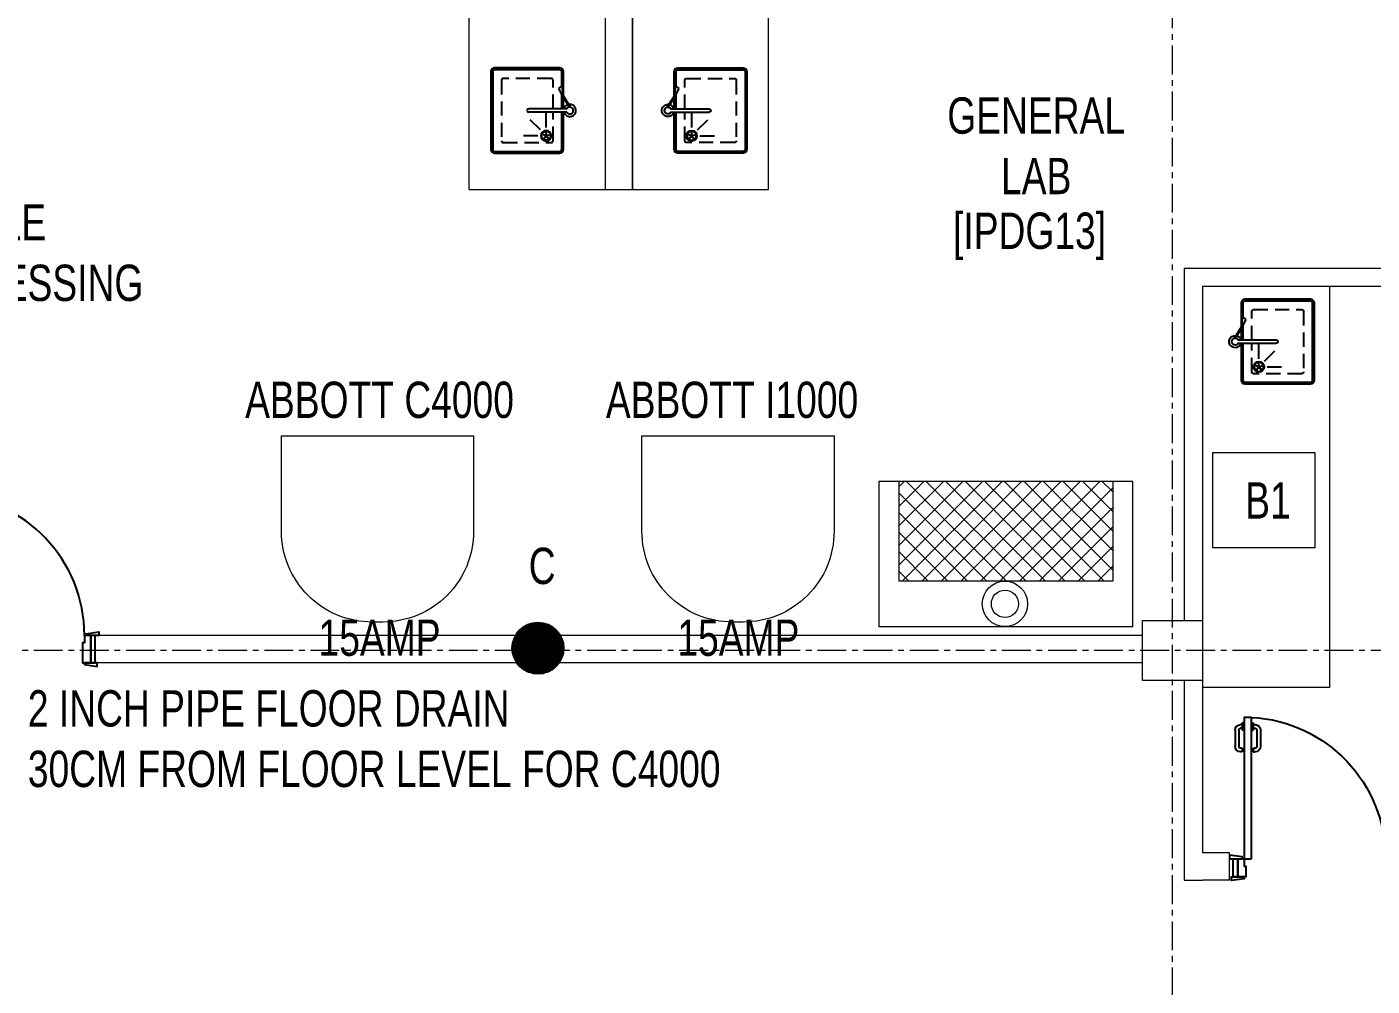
# Model space of a CAD drawing. Header units: millimetres. Extents: x 26027 to 581921, y 7230 to 233891.
# Drawn here: x 561437 to 568849, y 133296 to 138581 of the extents above; entities that cross this region are included whole.
import ezdxf

# ---------------------------------------------------------------- set-up
doc = ezdxf.new("R2010")
doc.units = ezdxf.units.MM
doc.header["$LTSCALE"] = 5
for name, pattern in [('CENTER', [50.8, 31.75, -6.35, 6.35, -6.35]), ('HIDDEN', [9.525, 6.35, -3.175]), ('HIDDEN4', [0.09375, 0.0625, -0.03125])]:
    doc.linetypes.add(name, pattern=pattern)
for name, color, linetype, lineweight in [('72_EGR_BASE_TEXT', 7, 'Continuous', 5), ('Medical Equipment and Furniture', 163, 'Continuous', 0), ('Structure', 20, 'Continuous', 5), ('Walls', 32, 'Continuous', 5)]:
    doc.layers.add(name, color=color, linetype=linetype, lineweight=lineweight)
for name, color, linetype in [('axes', 9, 'Continuous'), ('BMED-SANITARY', 254, 'Continuous'), ('GE-ARCHITECTURAL_ELEMENTS', 8, 'Continuous'), ('GE-FURNITURE', 8, 'Continuous')]:
    doc.layers.add(name, color=color, linetype=linetype)
doc.layers.add('Wooden Joinery', color=7, linetype='Continuous', lineweight=5, true_color=0xffdcd1)
doc.styles.add('X3G_ENTITY_2587EA', font='swisscl.ttf', dxfattribs={"height": 200})

# ---------------------------------------------------------------- blocks, each defined once
blk = doc.blocks.new('A$C72370EFE')
at = {"layer": 'GE-ARCHITECTURAL_ELEMENTS'}
for p, q in [((-0.05, -0.07), (-0.05, -0.16)), ((-0.03, -0.07), (-0.03, -0.16)), ((-0.01, -0.04), (-0.02, -0.04)), ((-0.01, -0.06), (-0.02, -0.06)), ((-0.01, -0.03), (-0.01, -0.07)), ((0, -0.03), (-0.01, -0.03)), ((0, -0.07), (-0.01, -0.07)), ((0.04, -0.03), (0.05, -0.03)), ((0.04, -0.07), (0.05, -0.07)), ((0.05, -0.03), (0.05, -0.07)), ((0.05, -0.04), (0.06, -0.04)), ((0.05, -0.06), (0.06, -0.06)), ((0.07, -0.07), (0.07, -0.16)), ((0.09, -0.07), (0.09, -0.16)), ((-0.01, -0.17), (-0.02, -0.17)), ((-0.01, -0.19), (-0.02, -0.19)), ((-0.01, -0.17), (-0.01, -0.19)), ((0.05, -0.17), (0.06, -0.17)), ((0.05, -0.17), (0.05, -0.19)), ((0.05, -0.19), (0.06, -0.19))]:
    blk.add_line(p, q, dxfattribs=at)
for centre, radius, start, end in [((-0.02, -0.07), 0.03, 90, 180), ((-0.02, -0.07), 0.01, 90, 180), ((0.06, -0.07), 0.03, 0, 90), ((0.06, -0.07), 0.01, 0, 90), ((-0.02, -0.16), 0.03, 180, 270), ((-0.02, -0.16), 0.01, 180, 270), ((0.06, -0.16), 0.01, 270, 0), ((0.06, -0.16), 0.03, 270, 0)]:
    blk.add_arc(centre, radius, start, end, dxfattribs=at)
blk = doc.blocks.new('DR1')
at = {"layer": 'GE-FURNITURE', "elevation": 0}
for points in [[(1743402.9, 41721.9), (1743392.9, 41721.9), (1743382.9, 41791.9), (1743402.9, 41791.9)], [(1743552.9, 41731.9), (1743562.9, 41731.9), (1743572.9, 41801.9), (1743552.9, 41801.9)], [(1743552.9, 41681.9), (1744331.9, 41681.9), (1744331.9, 41721.9), (1743552.9, 41721.9)], [(1743402.9, 40941.9), (1743392.9, 40941.9), (1743382.9, 40871.9), (1743402.9, 40871.9)], [(1743552.9, 40931.9), (1743562.9, 40931.9), (1743572.9, 40861.9), (1743552.9, 40861.9)]]:
    blk.add_lwpolyline(points, close=True, dxfattribs=at)
for points in [[(1743552.9, 41756.9), (1743402.9, 41756.9), (1743402.9, 41781.9), (1743552.9, 41781.9), (1743552.9, 41756.9)], [(1743552.9, 41756.9), (1743552.9, 41721.9), (1743512.9, 41721.9), (1743512.9, 41711.9), (1743402.9, 41711.9), (1743402.9, 41756.9), (1743552.9, 41756.9)], [(1743552.9, 40906.9), (1743552.9, 40941.9), (1743512.9, 40941.9), (1743512.9, 40951.9), (1743402.9, 40951.9), (1743402.9, 40906.9), (1743552.9, 40906.9)], [(1743552.9, 40906.9), (1743402.9, 40906.9), (1743402.9, 40881.9), (1743552.9, 40881.9), (1743552.9, 40906.9)]]:
    blk.add_lwpolyline(points, dxfattribs=at)
at = {"layer": 'GE-FURNITURE'}
blk.add_arc((1743552.9, 41721.9, 0), 780, 270, 357.0603, dxfattribs=at)
at = {"layer": 'GE-FURNITURE', "xscale": -999.9999999998856, "yscale": 999.9999999998856, "zscale": 999.9999999998854, "rotation": 270}
blk.add_blockref('A$C72370EFE', (1744331.9, 41681.9, 0), dxfattribs=at)
blk = doc.blocks.new('BMED-S-S DROP-IN SINK 45-38')
at = {"layer": 'BMED-SANITARY', "color": 8}
for p, q in [((-18.3, 4.2), (-81.8, -35.6)), ((-235, -54.7), (-235, -414.7)), ((-225, -54.7), (-225, -414.7)), ((-80.4, -34.7), (-215, -34.7)), ((-135.3, -44.7), (-215, -44.7)), ((-81.8, -35.6), (-136.9, -42.7)), ((-122.2, -61.3), (-136.9, -42.7)), ((-79.3, -39.6), (-122.2, -61.3)), ((-18.7, -1.6), (-79.3, -39.6)), ((-9.4, -16.2), (-9.4, -226.2)), ((9.4, -16.2), (9.4, -226.2)), ((215, -34.7), (9.4, -34.7)), ((215, -44.7), (9.4, -44.7)), ((225, -414.7), (225, -54.7)), ((235, -414.7), (235, -54.7)), ((94, -130.7), (14, -130.7)), ((107.2, -162.5), (50.6, -219.1)), ((139, -175.7), (139, -255.7)), ((-215, -424.7), (215, -424.7)), ((-215, -434.7), (215, -434.7))]:
    blk.add_line(p, q, dxfattribs=at)
at = {"layer": 'BMED-SANITARY', "color": 8, "linetype": 'HIDDEN4', "ltscale": 250}
for p, q in [((-177, -102.7), (-177, -366.7)), ((-9.4, -92.7), (-167, -92.7)), ((167, -92.7), (9.4, -92.7)), ((177, -366.7), (177, -102.7)), ((-167, -376.7), (167, -376.7))]:
    blk.add_line(p, q, dxfattribs=at)
at = {"layer": 'BMED-SANITARY', "color": 8}
for points in [[(-9.4, -44.7), (-89.5, -44.7)], [(-9.4, -34.7), (-71.6, -34.7)], [(134, -130.7), (110, -130.7)], [(137.5, -126), (130, -103.1)], [(137.5, -135.5), (130, -158.3)], [(143, -127.8), (162.5, -113.7)], [(143, -133.7), (162.5, -147.8)]]:
    blk.add_lwpolyline(points, dxfattribs=at)
for points in [[(139, -159.7, 1), (139, -101.7, 1)], [(139, -135.7, 1), (139, -125.7, 1)]]:
    blk.add_lwpolyline(points, format="xyb", close=True, dxfattribs=at)
for radius in [26, 25]:
    blk.add_circle((139, -130.7), radius, dxfattribs=at)
for centre, radius, start, end in [((0, 0), 33.7, 286.12448, 188.93571), ((0, 0), 18.8, 299.99685, 239.99685), ((-215, -54.7), 20, 90, 180), ((-215, -54.7), 10, 90, 180), ((0, 0), 33.7, 197.35559, 253.86923), ((215, -54.7), 20, 0, 90), ((215, -54.7), 10, 0, 90), ((0, -226.2), 9.38, 179.99685, 359.99685), ((-215, -414.7), 20, 180, 270), ((-215, -414.7), 10, 180, 270), ((215, -414.7), 10, 270, 0), ((215, -414.7), 20, 270, 0)]:
    blk.add_arc(centre, radius, start, end, dxfattribs=at)
at = {"layer": 'BMED-SANITARY', "color": 8, "linetype": 'HIDDEN4', "ltscale": 250}
for centre, start, end in [((-167, -102.7), 90.00945, 180.00945), ((167, -102.7), 0, 90), ((-167, -366.7), 180, 270), ((167, -366.7), 270, 0)]:
    blk.add_arc(centre, 10, start, end, dxfattribs=at)
blk = doc.blocks.new('LE12268I-P')
at = {"linetype": 'HIDDEN'}
h = blk.add_hatch(dxfattribs=at)
h.set_pattern_fill('_USER', color=8, scale=0.0762, angle=135, style=0, double=1, pattern_type=0)
h.set_pattern_definition([(135, (-1.383935, -2.78072), (-0.0538815, -0.0538815), []), (225, (-1.383935, -2.78072), (0.0538815, -0.0538815), [])])
h.paths.add_polyline_path([(0.1105, -0.8), (1.2885, -0.8), (1.2885, -0.2498), (0.1105, -0.2498)])
blk.add_lwpolyline([(1.4, 0), (0, 0), (0, -0.8), (1.4, -0.8)], close=True)
at = {"color": 0, "linetype": 'ByBlock'}
blk.add_lwpolyline([(0.1105, -0.8), (0.1105, -0.2498), (1.2885, -0.2498), (1.2885, -0.8)], dxfattribs=at)
for radius in [0.125, 0.075]:
    blk.add_circle((0.7051, -0.1249), radius)
blk = doc.blocks.new('A$C41DF7AD3')
at = {"layer": 'GE-ARCHITECTURAL_ELEMENTS', "elevation": 0}
for points in [[(820, 780), (820, 1559), (860, 1559), (860, 780)], [(70, 780), (70, 790), (0, 800), (0, 780)], [(870, 780), (870, 790), (940, 800), (940, 780)], [(80, 680), (80, 670), (10, 660), (10, 680)], [(860, 680), (860, 670), (930, 660), (930, 680)]]:
    blk.add_lwpolyline(points, close=True, dxfattribs=at)
for points in [[(45, 780), (45, 680), (20, 680), (20, 780), (45, 780)], [(45, 780), (80, 780), (80, 740), (90, 740), (90, 680), (45, 680), (45, 780)], [(895, 780), (860, 780), (860, 740), (850, 740), (850, 680), (895, 680), (895, 780)], [(895, 780), (895, 680), (920, 680), (920, 780), (895, 780)]]:
    blk.add_lwpolyline(points, dxfattribs=at)
at = {"layer": 'GE-ARCHITECTURAL_ELEMENTS'}
blk.add_arc((860, 780, 0), 780, 92.9397, 180, dxfattribs=at)
at = {"layer": 'GE-ARCHITECTURAL_ELEMENTS', "xscale": 999.9999999998856, "yscale": 999.9999999998856, "zscale": 999.9999999998856}
blk.add_blockref('A$C72370EFE', (820, 1559, 0), dxfattribs=at)

msp = doc.modelspace()

# ---------------------------------------------------------------- hatches: boundary and pattern name
at = {"layer": 'Medical Equipment and Furniture'}
h = msp.add_hatch(dxfattribs=at)
h.set_pattern_fill('ANGLE', color=256)
h.set_pattern_definition([(0, (564252.463, 135157.844), (0, 6.985), [5.08, -1.905]), (90, (564252.463, 135157.844), (-6.985, 4e-16), [5.08, -1.905])])
h.paths.add_polyline_path([(564377.7, 135227), (564127.2, 135227, 0.126757), (564109.4, 135157.8, 0.022015), (564110, 135145.3), (564394.9, 135145.3, 0.022015), (564395.5, 135157.8, 0.126757)])
h.paths.add_polyline_path([(564127.2, 135227), (564377.7, 135227, 0.590263)])
h.paths.add_polyline_path([(564394.9, 135145.3), (564110, 135145.3, 0.128948), (564134.5, 135077), (564370.4, 135077, 0.128948)])
h.paths.add_polyline_path([(564370.4, 135077), (564134.5, 135077, 0.526848)])

# ---------------------------------------------------------------- linework, layer by layer
at = {"layer": 'axes', "linetype": 'CENTER', "lineweight": 0}
for p, q in [((567748.8, 120285.6, 0), (567748.8, 146390.3, 0)), ((580937.8, 135145.3, 2.4), (448568.3, 135145.3, 2.4))]:
    msp.add_line(p, q, dxfattribs=at)
at = {"layer": 'Medical Equipment and Furniture'}
for p, q in [((563873.8, 137685.3, 0), (564623.8, 137685.3, 0)), ((564623.8, 137685.3, 0), (564773.8, 137685.3, 0)), ((564773.8, 137685.3, 0), (565523.8, 137685.3, 0))]:
    msp.add_line(p, q, dxfattribs=at)
at = {"layer": 'Medical Equipment and Furniture', "lineweight": 0}
msp.add_line((568613.8, 137150.3, 0), (568613.8, 136281.4, 0), dxfattribs=at)
at = {"layer": 'Medical Equipment and Furniture', "elevation": 0}
for points in [[(563873.8, 137685.3), (563873.8, 142385.3), (564623.8, 142385.3), (564623.8, 137685.3)], [(564773.8, 137685.3), (564773.8, 142385.3), (564623.8, 142385.3), (564623.8, 137685.3)], [(565523.8, 137685.3), (565523.8, 142385.3), (564773.8, 142385.3), (564773.8, 137685.3)], [(568613.8, 136281.4), (568613.8, 134941.4), (567913.8, 134941.4)]]:
    msp.add_lwpolyline(points, dxfattribs=at)
for points in [[(562839.5, 136328.7), (563898, 136328.7), (563898, 135801.8, -0.414214), (563398, 135301.8), (563339.5, 135301.8, -0.414214), (562839.5, 135801.8)], [(564825.6, 136328.7), (565884.1, 136328.7), (565884.1, 135801.8, -0.414214), (565384.1, 135301.8), (565325.6, 135301.8, -0.414214), (564825.6, 135801.8)]]:
    msp.add_lwpolyline(points, format="xyb", close=True, dxfattribs=at)
at = {"layer": 'Medical Equipment and Furniture'}
msp.add_lwpolyline([(567970.4, 136236.7), (568534.1, 136236.7), (568534.1, 135711.4), (567970.4, 135711.4)], close=True, dxfattribs=at)
msp.add_circle((564252.5, 135157.8, 0), 143, dxfattribs=at)
at = {"layer": 'Structure', "elevation": 0}
msp.add_lwpolyline([(567583.8, 135310.3), (567913.8, 135310.3), (567913.8, 134980.3), (567583.8, 134980.3)], close=True, dxfattribs=at)
at = {"layer": 'Walls'}
for p, q in [((561813.8, 135227, 0), (561813.8, 135077, 0)), ((567813.8, 133880.3, 0), (567913.8, 133880.3, 550))]:
    msp.add_line(p, q, dxfattribs=at)
at = {"layer": 'Walls', "lineweight": 0}
for p, q in [((568063.6, 134030.3, 0), (567913.8, 134030.3, 0)), ((568063.6, 133880.3, 0), (567913.8, 133880.3, 0))]:
    msp.add_line(p, q, dxfattribs=at)
at = {"layer": 'Walls', "elevation": 0}
for points in [[(571353.8, 137250.3), (567813.8, 137250.3), (567813.8, 135310.3)], [(571353.8, 137150.3), (567913.8, 137150.3), (567913.8, 135310.3)], [(567813.8, 134980.3), (567813.8, 133880.3)], [(567913.8, 134980.3), (567913.8, 134030.3)]]:
    msp.add_lwpolyline(points, dxfattribs=at)
at = {"layer": 'Walls'}
for points in [[(567583.8, 135227, 0), (561813.8, 135227, 0)], [(567583.8, 135077, 0), (561813.8, 135077, 0)], [(568063.6, 133880.3, 0), (568063.6, 134030.3, 0)]]:
    msp.add_polyline3d(points, dxfattribs=at)

# ---------------------------------------------------------------- block references
at = {"layer": 'Medical Equipment and Furniture', "rotation": 270}
msp.add_blockref('BMED-S-S DROP-IN SINK 45-38', (564428.5, 138120.3, 0), dxfattribs=at)
at = {"layer": 'Medical Equipment and Furniture', "xscale": -1, "rotation": 90}
for p in [(564969, 138120.3, 0), (568094, 136846.9)]:
    msp.add_blockref('BMED-S-S DROP-IN SINK 45-38', p, dxfattribs=at)
at = {"layer": 'Medical Equipment and Furniture', "xscale": 1000, "yscale": 1000, "zscale": 1000, "rotation": 180.0000000000006}
msp.add_blockref('LE12268I-P', (567530.9, 135277, 0), dxfattribs=at)
at = {"layer": 'Wooden Joinery', "rotation": 90.00000000000001}
msp.add_blockref('DR1', (602695.7, -1608326, 0), dxfattribs=at)
at = {"layer": 'Wooden Joinery', "xscale": -1}
msp.add_blockref('A$C41DF7AD3', (569003.6, 133217.5, 0), dxfattribs=at)

# ---------------------------------------------------------------- texts
at = {"layer": '72_EGR_BASE_TEXT', "char_height": 200, "attachment_point": 2, "style": 'X3G_ENTITY_2587EA'}
for s, insert in [('GENERAL^M^JLAB', (566997.9, 138192.7, -4.7)), ('\\pxql;SAMPLE \\PPROCESSING\\PLOGIN', (561394.7, 137604.2, 0)), ('[IPDG13]', (566961.3, 137557.8)), ('ABBOTT C4000', (563379.9, 136626.2, 0))]:
    msp.add_mtext(s, dxfattribs=dict(at, insert=insert))
at = {"layer": 'Medical Equipment and Furniture', "char_height": 200, "attachment_point": 2, "style": 'X3G_ENTITY_2587EA'}
for s, insert in [('ABBOTT I1000', (565322.1, 136626.2, 0)), ('B1', (568275, 136071.7)), ('C', (564275.9, 135711.3, 0)), ('15AMP', (563379.9, 135315.6, 0)), ('15AMP', (565356.9, 135315.6, 0)), ('\\pxql;2 INCH PIPE FLOOR DRAIN\\P30CM FROM FLOOR LEVEL FOR C4000', (563350.3, 134926.1, 0))]:
    msp.add_mtext(s, dxfattribs=dict(at, insert=insert))

doc.saveas('drawing.dxf')
